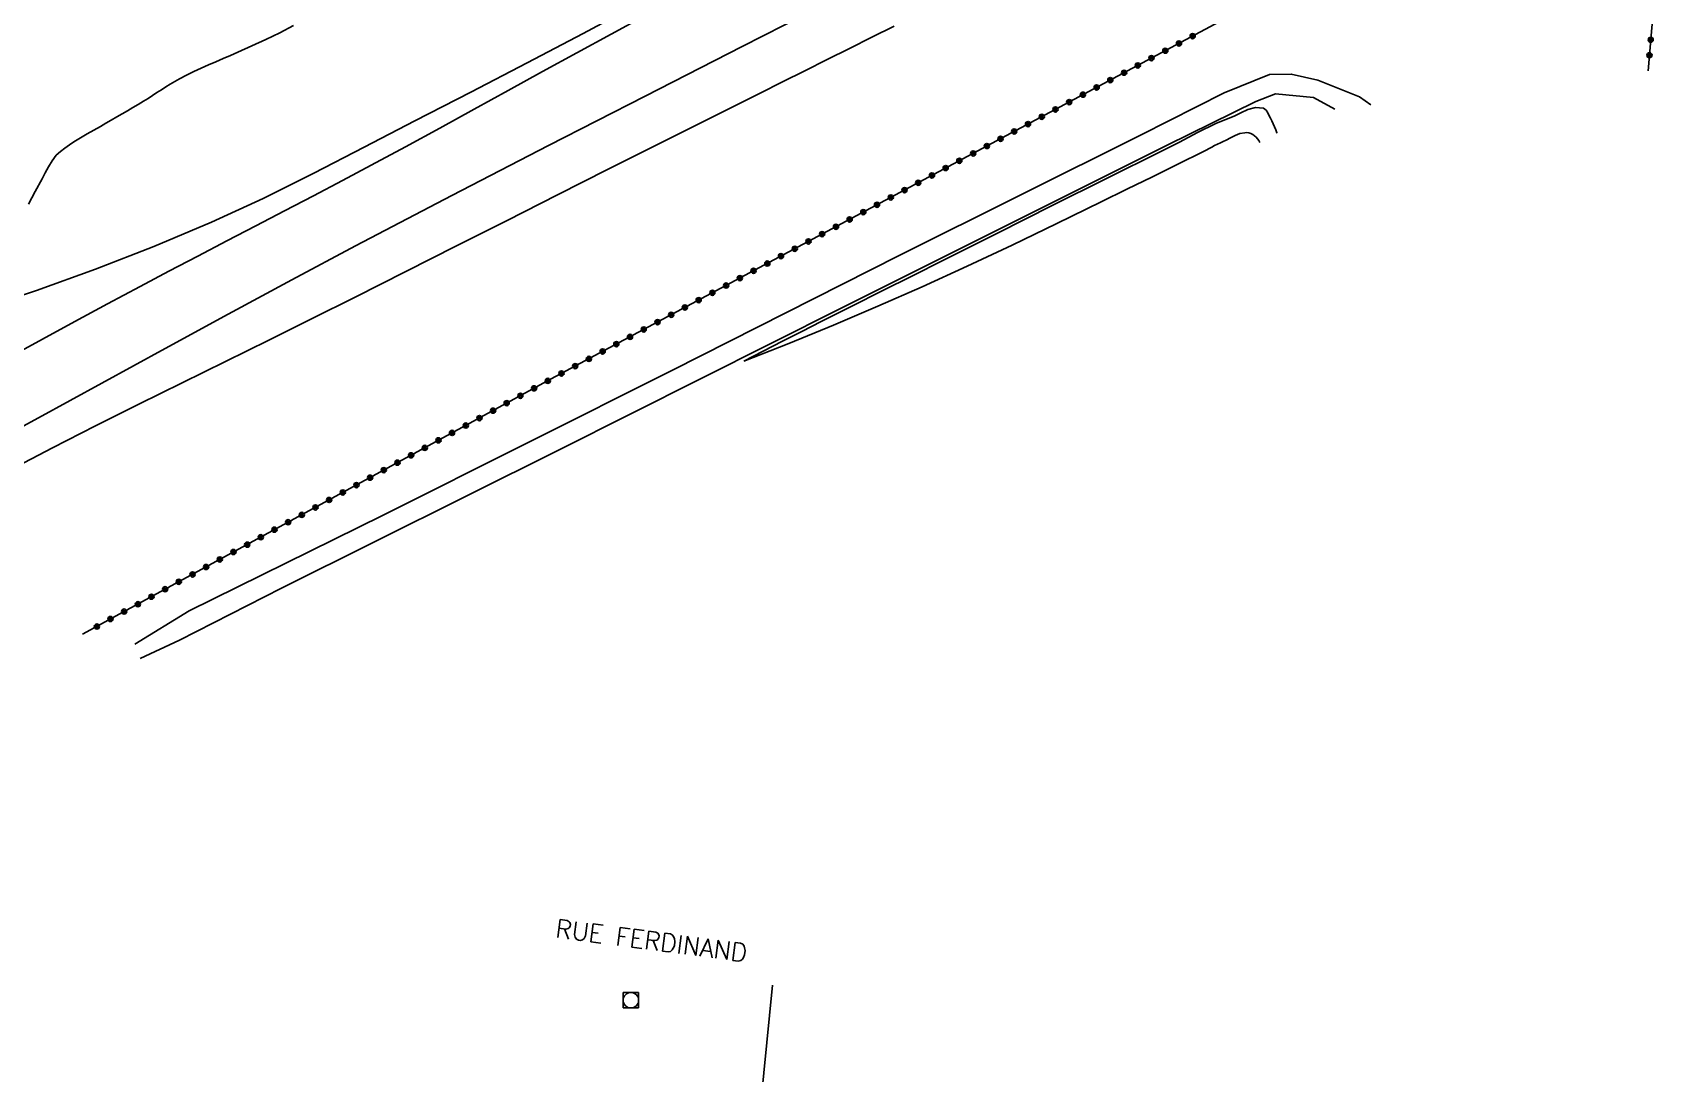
# Model space of a CAD drawing. Header units: millimetres. Extents: x 146998 to 148001, y 143000 to 144001.
# Drawn here: x 147371.3 to 147527.6, y 143567.9 to 143668.2 of the extents above; entities that cross this region are included whole.
import ezdxf

# ---------------------------------------------------------------- set-up
doc = ezdxf.new("R2010")
doc.units = ezdxf.units.MM
doc.layers.get('0').update_dxf_attribs({"linetype": 'CONTINUOUS'})
for name, color, linetype in [('W0017', 7, 'CONTINUOUS'), ('W0071', 7, 'CONTINUOUS'), ('W0211', 2, 'CONTINUOUS'), ('W0214', 2, 'CONTINUOUS'), ('W0323', 7, 'CONTINUOUS'), ('W0333', 7, 'CONTINUOUS'), ('W0420', 7, 'CONTINUOUS'), ('W0989', 7, 'CONTINUOUS')]:
    doc.layers.add(name, color=color, linetype=linetype)
doc.styles.get("Standard").update_dxf_attribs({"font": 'romans.shx', "width": 0.85})

# ---------------------------------------------------------------- blocks, each defined once
blk = doc.blocks.new('T420')
for p, q in [((0.75, 0.75), (-0.75, 0.75)), ((-0.75, 0.75), (-0.75, -0.75)), ((0.75, 0.75), (0.75, -0.75)), ((0.75, -0.75), (-0.75, -0.75))]:
    blk.add_line(p, q)
blk.add_ellipse((0, 0), major_axis=(-0.53, 0.53), ratio=1, start_param=3.926991, end_param=10.210176)
blk = doc.blocks.new('t323o')
at = {"color": 0, "linetype": 'Continuous'}
for radius in [0.25, 0.15]:
    blk.add_circle((0, 0), radius, dxfattribs=at)

msp = doc.modelspace()

# ---------------------------------------------------------------- linework, layer by layer
at = {"layer": 'W0017'}
for points in [[(147500.31, 143661.25), (147499.2, 143662.02), (147495.19, 143663.62), (147492.64, 143664.21), (147490.55, 143664.18), (147486.18, 143662.39), (147478.15, 143658.36), (147454.82, 143646.73), (147432.99, 143635.68), (147405.01, 143621.67), (147386.39, 143612.46), (147381.14, 143609.26)], [(147381.66, 143607.89), (147385.46, 143609.63), (147395.28, 143614.65), (147422.11, 143628.02), (147449.23, 143641.65), (147480.68, 143657.36), (147489.23, 143661.58), (147491.11, 143662.3), (147494.77, 143661.94), (147496.83, 143660.83)]]:
    msp.add_lwpolyline(points, dxfattribs=at)
at = {"layer": 'W0071'}
for points in [[(147315.24, 143601.39), (147324.85, 143606.28), (147334.43, 143611.2), (147343.99, 143616.18), (147353.52, 143621.19), (147359.65, 143624.46), (147365.77, 143627.76), (147371.87, 143631.09), (147377.97, 143634.42), (147384.06, 143637.76), (147390.16, 143641.08), (147396.28, 143644.38), (147402.41, 143647.64), (147411.7, 143652.51), (147421.02, 143657.31), (147430.35, 143662.09), (147439.69, 143666.87), (147441.72, 143667.91), (147443.75, 143668.94), (147445.78, 143669.97), (147447.81, 143671)], [(147369.12, 143636.97), (147372.25, 143638.67), (147375.38, 143640.37), (147378.52, 143642.06), (147381.66, 143643.74), (147384.44, 143645.21), (147387.23, 143646.67), (147390.01, 143648.12), (147392.8, 143649.57), (147395.59, 143651.02), (147398.38, 143652.48), (147401.16, 143653.94), (147403.93, 143655.42), (147407.25, 143657.2), (147410.56, 143659.01), (147413.86, 143660.82), (147417.15, 143662.64), (147420.45, 143664.46), (147423.75, 143666.27), (147427.06, 143668.07), (147430.37, 143669.86)]]:
    msp.add_lwpolyline(points, dxfattribs=at)
at = {"layer": 'W0211'}
for points in [[(147365.95, 143641.44), (147371.68, 143643.34), (147377.35, 143645.39), (147382.98, 143647.59), (147388.54, 143649.92), (147393.51, 143652.21), (147398.41, 143654.65), (147403.27, 143657.17), (147408.13, 143659.69), (147413.55, 143662.48), (147418.97, 143665.28), (147424.38, 143668.12), (147429.76, 143671)], [(147454.36, 143668.84), (147452.2, 143667.76), (147450.05, 143666.68), (147447.9, 143665.6), (147445.75, 143664.53), (147443.6, 143663.45), (147441.44, 143662.38), (147436.55, 143659.94), (147431.67, 143657.49), (147426.79, 143655.03), (147421.91, 143652.57), (147417.03, 143650.1), (147412.16, 143647.64), (147407.28, 143645.17), (147402.39, 143642.72), (147398.23, 143640.64), (147394.06, 143638.57), (147389.88, 143636.52), (147385.71, 143634.46), (147381.53, 143632.39), (147377.37, 143630.3), (147373.22, 143628.19), (147369.1, 143626.04)], [(147491.29, 143658.5), (147491.26, 143658.56), (147491.15, 143658.85), (147491.03, 143659.13), (147490.9, 143659.41), (147490.77, 143659.69), (147490.62, 143659.96), (147490.51, 143660.2), (147490.39, 143660.47), (147490.21, 143660.73), (147489.95, 143660.91), (147489.19, 143661), (147488.44, 143660.8), (147487.78, 143660.47), (147487.18, 143660.2), (147485.36, 143659.44), (147483.6, 143658.58), (147481.85, 143657.66), (147480.11, 143656.77), (147474.83, 143654.16), (147469.57, 143651.53), (147464.32, 143648.88), (147459.06, 143646.24), (147456.13, 143644.77), (147453.19, 143643.31), (147450.26, 143641.84), (147447.32, 143640.36), (147445.45, 143639.41), (147443.59, 143638.45), (147441.72, 143637.5), (147439.86, 143636.53)]]:
    msp.add_lwpolyline(points, dxfattribs=at)
at = {"layer": 'W0214'}
for points in [[(147396.46, 143668.88), (147395.14, 143668.18), (147393.79, 143667.55), (147392.43, 143666.94), (147391.08, 143666.33), (147390.38, 143666.01), (147389.67, 143665.7), (147388.96, 143665.39), (147388.25, 143665.09), (147387.54, 143664.77), (147386.84, 143664.45), (147386.14, 143664.12), (147385.45, 143663.76), (147385.01, 143663.51), (147384.57, 143663.25), (147384.14, 143662.98), (147383.71, 143662.7), (147383.28, 143662.42), (147382.86, 143662.14), (147382.43, 143661.86), (147381.99, 143661.6), (147381.48, 143661.29), (147380.96, 143660.98), (147380.44, 143660.68), (147379.92, 143660.38), (147379.4, 143660.08), (147378.88, 143659.78), (147378.36, 143659.48), (147377.84, 143659.17), (147377.2, 143658.81), (147376.55, 143658.44), (147375.91, 143658.07), (147375.28, 143657.67), (147374.84, 143657.38), (147374.4, 143657.08), (147373.97, 143656.75), (147373.58, 143656.38), (147373.17, 143655.85), (147372.83, 143655.28), (147372.52, 143654.69), (147372.21, 143654.11), (147371.54, 143652.89), (147370.9, 143651.67)], [(147439.87, 143636.54), (147444.2, 143638.25), (147448.51, 143640.01), (147452.79, 143641.83), (147457.06, 143643.7), (147461.4, 143645.68), (147465.72, 143647.73), (147470.02, 143649.81), (147474.32, 143651.9), (147476.78, 143653.1), (147479.25, 143654.31), (147481.71, 143655.53), (147484.17, 143656.75), (147484.44, 143656.89), (147484.71, 143657.03), (147484.98, 143657.17), (147485.25, 143657.31), (147485.52, 143657.45), (147485.8, 143657.59), (147486.07, 143657.72), (147486.35, 143657.85), (147486.78, 143658.06), (147487.22, 143658.28), (147487.68, 143658.47), (147488.17, 143658.56), (147488.36, 143658.57), (147488.56, 143658.54), (147488.75, 143658.48), (147488.93, 143658.39), (147489.25, 143658.13), (147489.51, 143657.8), (147489.61, 143657.63)]]:
    msp.add_lwpolyline(points, dxfattribs=at)
at = {"layer": 'W0323'}
for points in [[(147376.11, 143610.21), (147421.28, 143634.82), (147488.99, 143671)], [(147525.48, 143671), (147525.44, 143670.37), (147527.51, 143670.18), (147527.05, 143664.53)]]:
    msp.add_lwpolyline(points, dxfattribs=at)
at = {"layer": 'W0333'}
msp.add_lwpolyline([(147447.55, 143551.06), (147445.86, 143553.33), (147440.39, 143553.97), (147442.62, 143576.38)], dxfattribs=at)

# ---------------------------------------------------------------- block references
at = {"layer": 'W0323'}
for p, rotation in [((147481.81, 143667.16), 28.12057752629688), ((147483.13, 143667.87), 28.12057752629688), ((147527.29, 143667.52), 265.2850928373397), ((147479.16, 143665.75), 28.12057752629688), ((147480.49, 143666.46), 28.12057752629688), ((147527.17, 143666.03), 265.2850928373397), ((147476.52, 143664.34), 28.12057752629688), ((147477.84, 143665.04), 28.12057752629688), ((147473.87, 143662.92), 28.12057752629688), ((147475.19, 143663.63), 28.12057752629688), ((147469.9, 143660.8), 28.12057752629688), ((147471.23, 143661.51), 28.12057752629688), ((147472.55, 143662.22), 28.12057752629688), ((147467.26, 143659.39), 28.12057752629688), ((147468.58, 143660.09), 28.12057752629688), ((147464.61, 143657.97), 28.12057752629688), ((147465.93, 143658.68), 28.12057752629688), ((147461.97, 143656.56), 28.12057752629688), ((147463.29, 143657.27), 28.12057752629688), ((147459.32, 143655.15), 28.12057752629688), ((147460.64, 143655.85), 28.12057752629688), ((147455.35, 143653.02), 28.12057752629688), ((147456.67, 143653.73), 28.12057752629688), ((147458, 143654.44), 28.12057752629688), ((147452.7, 143651.61), 28.12057752629688), ((147454.03, 143652.32), 28.12057752629688), ((147450.06, 143650.2), 28.12057752629688), ((147451.38, 143650.9), 28.12057752629688), ((147447.41, 143648.78), 28.12057752629688), ((147448.74, 143649.49), 28.12057752629688), ((147443.44, 143646.66), 28.12057752629688), ((147444.77, 143647.37), 28.12057752629688), ((147446.09, 143648.08), 28.12057752629688), ((147440.8, 143645.25), 28.12057752629688), ((147442.12, 143645.95), 28.12057752629688), ((147438.15, 143643.83), 28.12057752629688), ((147439.48, 143644.54), 28.12057752629688), ((147435.51, 143642.42), 28.12057752629688), ((147436.83, 143643.13), 28.12057752629688), ((147432.86, 143641.01), 28.12057752629688), ((147434.18, 143641.71), 28.12057752629688), ((147428.89, 143638.88), 28.12057752629688), ((147430.21, 143639.59), 28.12057752629688), ((147431.54, 143640.3), 28.12057752629688), ((147426.25, 143637.47), 28.12057752629688), ((147427.57, 143638.18), 28.12057752629688), ((147423.6, 143636.06), 28.12057752629688), ((147424.92, 143636.76), 28.12057752629688), ((147420.96, 143634.64), 28.57693688735023), ((147422.28, 143635.35), 28.12057752629688), ((147418.32, 143633.2), 28.57693688735023), ((147419.64, 143633.92), 28.57693688735023), ((147414.37, 143631.05), 28.57693688735023), ((147415.69, 143631.77), 28.57693688735023), ((147417, 143632.49), 28.57693688735023), ((147411.73, 143629.62), 28.57693688735023), ((147413.05, 143630.33), 28.57693688735023), ((147409.1, 143628.18), 28.57693688735023), ((147410.42, 143628.9), 28.57693688735023), ((147406.47, 143626.75), 28.57693688735023), ((147407.78, 143627.46), 28.57693688735023), ((147403.83, 143625.31), 28.57693688735023), ((147405.15, 143626.03), 28.57693688735023), ((147401.2, 143623.88), 28.57693688735023), ((147402.51, 143624.59), 28.57693688735023), ((147397.24, 143621.72), 28.57693688735023), ((147398.56, 143622.44), 28.57693688735023), ((147399.88, 143623.16), 28.57693688735023), ((147394.61, 143620.29), 28.57693688735023), ((147395.93, 143621.01), 28.57693688735023), ((147391.98, 143618.85), 28.57693688735023), ((147393.29, 143619.57), 28.57693688735023), ((147389.34, 143617.42), 28.57693688735023), ((147390.66, 143618.14), 28.57693688735023), ((147386.71, 143615.98), 28.57693688735023), ((147388.02, 143616.7), 28.57693688735023), ((147382.75, 143613.83), 28.57693688735023), ((147384.07, 143614.55), 28.57693688735023), ((147385.39, 143615.27), 28.57693688735023), ((147380.12, 143612.4), 28.57693688735023), ((147381.44, 143613.11), 28.57693688735023), ((147377.49, 143610.96), 28.57693688735023), ((147378.8, 143611.68), 28.57693688735023)]:
    msp.add_blockref('t323o', p, dxfattribs=dict(at, rotation=rotation))
at = {"layer": 'W0420'}
msp.add_blockref('T420', (147428.97, 143574.94), dxfattribs=at)

# ---------------------------------------------------------------- texts
at = {"layer": 'W0989'}
msp.add_text('RUE FERDINAND', height=1.75, rotation=352.5948, dxfattribs=at).set_placement((147421.62, 143581.01))

doc.saveas('drawing.dxf')
